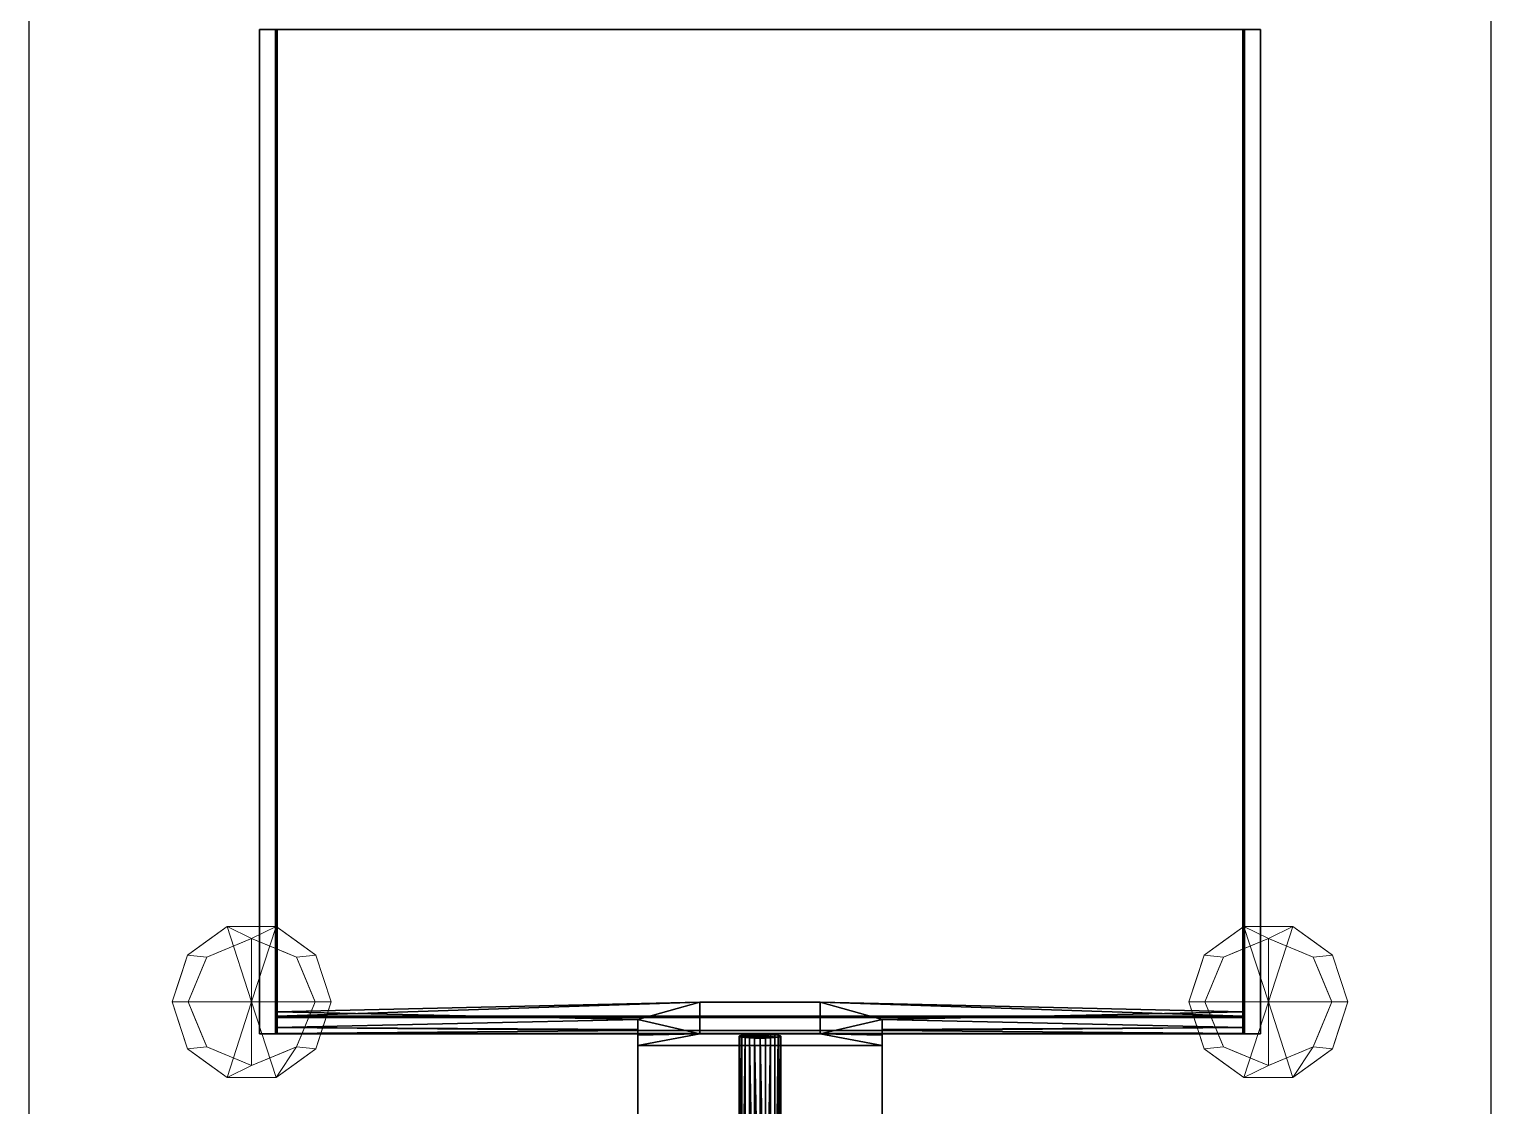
# Model space of a CAD drawing. Extents: x -1 to 461, y -825 to 63.
# Drawn here: x 0 to 460, y -482.7 to -143.9 of the extents above; entities that cross this region are included whole.
import ezdxf

# ---------------------------------------------------------------- set-up
doc = ezdxf.new("R2010")
doc.units = 0
for name, color, linetype in [('IQ_200_2D', 1, 'Continuous'), ('IQ_200_3D', 1, 'Continuous'), ('IQ_204_2D', 7, 'Continuous'), ('IQ_BLACK_3D', 250, 'Continuous')]:
    doc.layers.add(name, color=color, linetype=linetype)

msp = doc.modelspace()

# ---------------------------------------------------------------- linework, layer by layer
at = {"layer": 'IQ_200_2D'}
for p, q in [((0, -570), (0, 0)), ((460, 0), (460, -570))]:
    msp.add_line(p, q, dxfattribs=at)
at = {"layer": 'IQ_204_2D'}
for p, q in [((72.5, -144), (387.5, -144)), ((72.5, -460), (72.5, -144)), ((77.5, -460), (77.5, -144)), ((78, -144), (78, -460)), ((382, -460), (382, -144)), ((382.5, -144), (382.5, -460)), ((387.5, -144), (387.5, -460)), ((78, -453.1), (211.04, -450.03)), ((211.04, -450.03), (211.04, -459.99)), ((211.04, -450.03), (248.96, -450.03)), ((248.96, -459.99), (248.96, -450.03)), ((248.96, -450.03), (382, -453.1)), ((191.59, -460), (72.5, -460)), ((78, -458.08), (191.59, -455.46)), ((191.59, -455.46), (191.59, -518.94)), ((211.04, -459.99), (191.59, -460.44)), ((248.96, -459.99), (211.04, -459.99)), ((268.41, -460.44), (248.96, -459.99)), ((268.41, -518.94), (268.41, -455.46)), ((268.41, -455.46), (382, -458.08)), ((387.5, -460), (268.41, -460)), ((223.4, -463.65), (191.59, -463.65)), ((223.4, -547.04), (223.4, -460.77)), ((236.6, -547.04), (236.6, -460.77)), ((268.41, -463.65), (236.6, -463.65))]:
    msp.add_line(p, q, dxfattribs=at)
msp.add_ellipse((230, -460.77), major_axis=(-6.6, 0), ratio=0.095638, start_param=3.141593, end_param=6.283185, dxfattribs=at)
msp.add_ellipse((230, -460.77), major_axis=(-6.6, 0), ratio=0.095638, start_param=3.141593, end_param=6.283185, dxfattribs=at)

# ---------------------------------------------------------------- meshes
at = {"layer": 'IQ_200_3D', "lineweight": 9}
mesh = msp.add_polyface(dxfattribs=at)
corners = [(0, 0, 1239), (0, -548, 1239), (460, -548, 1239), (460, 0, 1239)]
mesh.append_faces([[corners[k] for k in face] for face in [(0, 1, 2, 3)]])
mesh = msp.add_polyface(dxfattribs=at)
corners = [(460, -548, 629), (0, -548, 629), (0, 0, 629), (460, 0, 629)]
mesh.append_faces([[corners[k] for k in face] for face in [(0, 1, 2, 3)]])
mesh = msp.add_polyface(dxfattribs=at)
corners = [(0, 0, 1239), (0, 0, 629), (0, -548, 629), (0, -548, 1239)]
mesh.append_faces([[corners[k] for k in face] for face in [(0, 1, 2, 3)]])
mesh = msp.add_polyface(dxfattribs=at)
corners = [(460, -548, 1239), (460, -548, 629), (460, 0, 629), (460, 0, 1239)]
mesh.append_faces([[corners[k] for k in face] for face in [(0, 1, 2, 3)]])
at = {"layer": 'IQ_200_3D'}
mesh = msp.add_polyface(dxfattribs=at)
corners = [(387.5, -144, 1239), (72.5, -144, 1239), (72.5, -144, 1256), (77.5, -144, 1256), (77.5, -144, 1246), (382.5, -144, 1246), (382.5, -144, 1256), (387.5, -144, 1256)]
mesh.append_faces([[corners[k] for k in face] for face in [(5, 0, 1, 4)]], dxfattribs={"vtx0": -1, "vtx2": -1})
mesh.append_faces([[corners[k] for k in face] for face in [(2, 3, 4, 1)]], dxfattribs={"vtx2": -1})
mesh.append_faces([[corners[k] for k in face] for face in [(5, 6, 7, 0)]], dxfattribs={"vtx3": -1})
mesh = msp.add_polyface(dxfattribs=at)
corners = [(77.5, -460, 1256), (77.5, -144, 1256), (72.5, -144, 1256), (72.5, -460, 1256)]
mesh.append_faces([[corners[k] for k in face] for face in [(0, 1, 2, 3)]])
mesh = msp.add_polyface(dxfattribs=at)
corners = [(72.5, -460, 1256), (72.5, -144, 1256), (72.5, -144, 1239), (72.5, -460, 1239)]
mesh.append_faces([[corners[k] for k in face] for face in [(0, 1, 2, 3)]])
mesh = msp.add_polyface(dxfattribs=at)
corners = [(72.5, -460, 1239), (72.5, -144, 1239), (387.5, -144, 1239), (387.5, -460, 1239)]
mesh.append_faces([[corners[k] for k in face] for face in [(0, 1, 2, 3)]])
mesh = msp.add_polyface(dxfattribs=at)
corners = [(382.5, -460, 1246), (382.5, -144, 1246), (77.5, -144, 1246), (77.5, -460, 1246)]
mesh.append_faces([[corners[k] for k in face] for face in [(0, 1, 2, 3)]])
mesh = msp.add_polyface(dxfattribs=at)
corners = [(77.5, -460, 1246), (77.5, -144, 1246), (77.5, -144, 1256), (77.5, -460, 1256)]
mesh.append_faces([[corners[k] for k in face] for face in [(0, 1, 2, 3)]])
mesh = msp.add_polyface(dxfattribs=at)
corners = [(78, -459.91, 1246.98), (78, -458.08, 1266.03), (78, -453.1, 1265.55), (78, -454.45, 1251.5), (78, -144, 1251.5), (78, -144, 1246.5), (78, -454.93, 1246.5)]
mesh.append_faces([[corners[k] for k in face] for face in [(3, 6, 0, 1)]], dxfattribs={"vtx0": -1, "vtx3": -1})
mesh.append_faces([[corners[k] for k in face] for face in [(2, 3, 1)]], dxfattribs={"vtx1": -1})
mesh.append_faces([[corners[k] for k in face] for face in [(3, 4, 5, 6)]], dxfattribs={"vtx3": -1})
mesh = msp.add_polyface(dxfattribs=at)
corners = [(382, -144, 1246.5), (78, -144, 1246.5), (78, -144, 1251.5), (382, -144, 1251.5)]
mesh.append_faces([[corners[k] for k in face] for face in [(0, 1, 2, 3)]])
mesh = msp.add_polyface(dxfattribs=at)
corners = [(382, -144, 1246.5), (382, -454.93, 1246.5), (78, -454.93, 1246.5), (78, -144, 1246.5)]
mesh.append_faces([[corners[k] for k in face] for face in [(0, 1, 2, 3)]])
mesh = msp.add_polyface(dxfattribs=at)
corners = [(78, -144, 1251.5), (78, -454.45, 1251.5), (382, -454.45, 1251.5), (382, -144, 1251.5)]
mesh.append_faces([[corners[k] for k in face] for face in [(0, 1, 2, 3)]])
mesh = msp.add_polyface(dxfattribs=at)
corners = [(382, -458.08, 1266.03), (382, -459.91, 1246.98), (382, -454.93, 1246.5), (382, -144, 1246.5), (382, -144, 1251.5), (382, -454.45, 1251.5), (382, -453.1, 1265.55)]
mesh.append_faces([[corners[k] for k in face] for face in [(5, 0, 1, 2)]], dxfattribs={"vtx0": -1, "vtx3": -1})
mesh.append_faces([[corners[k] for k in face] for face in [(5, 6, 0), (3, 4, 5, 2)]], dxfattribs={"vtx2": -1})
mesh = msp.add_polyface(dxfattribs=at)
corners = [(387.5, -460, 1256), (387.5, -144, 1256), (382.5, -144, 1256), (382.5, -460, 1256)]
mesh.append_faces([[corners[k] for k in face] for face in [(0, 1, 2, 3)]])
mesh = msp.add_polyface(dxfattribs=at)
corners = [(382.5, -460, 1256), (382.5, -144, 1256), (382.5, -144, 1246), (382.5, -460, 1246)]
mesh.append_faces([[corners[k] for k in face] for face in [(0, 1, 2, 3)]])
mesh = msp.add_polyface(dxfattribs=at)
corners = [(387.5, -460, 1239), (387.5, -144, 1239), (387.5, -144, 1256), (387.5, -460, 1256)]
mesh.append_faces([[corners[k] for k in face] for face in [(0, 1, 2, 3)]])
at = {"layer": 'IQ_200_3D', "lineweight": 9}
mesh = msp.add_polyface(dxfattribs=at)
corners = [(70, -450, 629), (95, -450, 629), (90.23, -435.31, 629), (77.73, -426.22, 629), (62.27, -426.22, 629), (49.77, -435.31, 629), (45, -450, 629)]
mesh.append_faces([[corners[k] for k in face] for face in [(0, 4, 5, 6)]], dxfattribs={"vtx0": -1})
mesh.append_faces([[corners[k] for k in face] for face in [(0, 3, 4)]], dxfattribs={"vtx0": -1, "vtx2": -1})
mesh.append_faces([[corners[k] for k in face] for face in [(0, 1, 2, 3)]], dxfattribs={"vtx3": -1})
mesh = msp.add_polyface(dxfattribs=at)
corners = [(45, -450, 629), (49.77, -435.31, 629), (62.27, -426.22, 629), (77.73, -426.22, 629), (90.23, -435.31, 629), (95, -450, 629), (95, -450, 589), (90.23, -435.31, 589), (77.73, -426.22, 589), (62.27, -426.22, 589), (49.77, -435.31, 589), (45, -450, 589), (83.98, -430.76, 589), (83.98, -430.76, 629), (92.61, -442.65, 629), (92.61, -442.65, 589), (70, -426.22, 629), (70, -426.22, 589), (56.02, -430.76, 589), (56.02, -430.76, 629), (47.89, -441.09, 589), (47.39, -442.65, 629), (46.45, -445.55, 589)]
mesh.append_faces([[corners[k] for k in face] for face in [(20, 1, 10), (1, 20, 21), (21, 22, 0)]], dxfattribs={"vtx0": -1, "vtx1": -1})
mesh.append_faces([[corners[k] for k in face] for face in [(4, 7, 12, 13), (13, 12, 8, 3), (14, 15, 7, 4), (21, 20, 22)]], dxfattribs={"vtx0": -1, "vtx2": -1})
mesh.append_faces([[corners[k] for k in face] for face in [(2, 16, 17, 9), (18, 10, 1, 19), (19, 2, 9, 18), (16, 3, 8, 17)]], dxfattribs={"vtx1": -1, "vtx3": -1})
mesh.append_faces([[corners[k] for k in face] for face in [(5, 6, 15, 14), (22, 11, 0)]], dxfattribs={"vtx2": -1})
mesh = msp.add_polyface(dxfattribs=at)
corners = [(45, -450, 589), (49.77, -435.31, 589), (62.27, -426.22, 589), (77.73, -426.22, 589), (90.23, -435.31, 589), (95, -450, 589), (90, -450, 589), (84.14, -435.86, 589), (70, -430, 589), (55.86, -435.86, 589), (50, -450, 589)]
mesh.append_faces([[corners[k] for k in face] for face in [(9, 1, 2, 8)]], dxfattribs={"vtx0": -1, "vtx2": -1})
mesh.append_faces([[corners[k] for k in face] for face in [(6, 7, 4, 5)]], dxfattribs={"vtx1": -1})
mesh.append_faces([[corners[k] for k in face] for face in [(2, 3, 8)]], dxfattribs={"vtx1": -1, "vtx2": -1})
mesh.append_faces([[corners[k] for k in face] for face in [(7, 8, 3, 4)]], dxfattribs={"vtx1": -1, "vtx3": -1})
mesh.append_faces([[corners[k] for k in face] for face in [(10, 0, 1, 9)]], dxfattribs={"vtx2": -1})
mesh = msp.add_polyface(dxfattribs=at)
corners = [(390, -450, 629), (415, -450, 629), (410.23, -435.31, 629), (397.73, -426.22, 629), (382.27, -426.22, 629), (369.77, -435.31, 629), (365, -450, 629)]
mesh.append_faces([[corners[k] for k in face] for face in [(0, 4, 5, 6)]], dxfattribs={"vtx0": -1})
mesh.append_faces([[corners[k] for k in face] for face in [(0, 3, 4)]], dxfattribs={"vtx0": -1, "vtx2": -1})
mesh.append_faces([[corners[k] for k in face] for face in [(0, 1, 2, 3)]], dxfattribs={"vtx3": -1})
mesh = msp.add_polyface(dxfattribs=at)
corners = [(365, -450, 629), (369.77, -435.31, 629), (382.27, -426.22, 629), (397.73, -426.22, 629), (410.23, -435.31, 629), (415, -450, 629), (415, -450, 589), (410.23, -435.31, 589), (397.73, -426.22, 589), (382.27, -426.22, 589), (369.77, -435.31, 589), (365, -450, 589), (403.98, -430.76, 589), (403.98, -430.76, 629), (412.61, -442.65, 629), (412.61, -442.65, 589), (390, -426.22, 629), (390, -426.22, 589), (376.02, -430.76, 589), (376.02, -430.76, 629), (367.89, -441.09, 589), (367.39, -442.65, 629), (366.45, -445.55, 589)]
mesh.append_faces([[corners[k] for k in face] for face in [(20, 1, 10), (1, 20, 21), (21, 22, 0)]], dxfattribs={"vtx0": -1, "vtx1": -1})
mesh.append_faces([[corners[k] for k in face] for face in [(4, 7, 12, 13), (13, 12, 8, 3), (14, 15, 7, 4), (21, 20, 22)]], dxfattribs={"vtx0": -1, "vtx2": -1})
mesh.append_faces([[corners[k] for k in face] for face in [(2, 16, 17, 9), (18, 10, 1, 19), (19, 2, 9, 18), (16, 3, 8, 17)]], dxfattribs={"vtx1": -1, "vtx3": -1})
mesh.append_faces([[corners[k] for k in face] for face in [(5, 6, 15, 14), (22, 11, 0)]], dxfattribs={"vtx2": -1})
mesh = msp.add_polyface(dxfattribs=at)
corners = [(365, -450, 589), (369.77, -435.31, 589), (382.27, -426.22, 589), (397.73, -426.22, 589), (410.23, -435.31, 589), (415, -450, 589), (410, -450, 589), (404.14, -435.86, 589), (390, -430, 589), (375.86, -435.86, 589), (370, -450, 589)]
mesh.append_faces([[corners[k] for k in face] for face in [(9, 1, 2, 8)]], dxfattribs={"vtx0": -1, "vtx2": -1})
mesh.append_faces([[corners[k] for k in face] for face in [(6, 7, 4, 5)]], dxfattribs={"vtx1": -1})
mesh.append_faces([[corners[k] for k in face] for face in [(2, 3, 8)]], dxfattribs={"vtx1": -1, "vtx2": -1})
mesh.append_faces([[corners[k] for k in face] for face in [(7, 8, 3, 4)]], dxfattribs={"vtx1": -1, "vtx3": -1})
mesh.append_faces([[corners[k] for k in face] for face in [(10, 0, 1, 9)]], dxfattribs={"vtx2": -1})
mesh = msp.add_polyface(dxfattribs=at)
corners = [(50, -450, 589), (55.86, -435.86, 589), (70, -430, 589), (84.14, -435.86, 589), (90, -450, 589), (90, -450, 578), (84.14, -435.86, 578), (70, -430, 578), (55.86, -435.86, 578), (50, -450, 578), (87.69, -444.42, 578), (87.07, -442.93, 589), (88.54, -446.46, 589), (77.07, -432.93, 589), (77.07, -432.93, 578), (73.54, -431.46, 578), (52.93, -442.93, 578), (52.93, -442.93, 589), (54.39, -439.39, 589), (62.93, -432.93, 578), (62.93, -432.93, 589), (66.46, -431.46, 589), (85.92, -440.14, 578), (80.61, -434.39, 589), (80.61, -434.39, 578), (73.54, -431.46, 589), (51.15, -447.21, 589), (51.46, -446.46, 578), (54.39, -439.39, 578), (59.39, -434.39, 589), (59.39, -434.39, 578), (66.46, -431.46, 578), (85.61, -439.39, 589)]
mesh.append_faces([[corners[k] for k in face] for face in [(5, 12, 4)]], dxfattribs={"vtx0": -1})
mesh.append_faces([[corners[k] for k in face] for face in [(6, 32, 22), (17, 27, 26), (32, 6, 3)]], dxfattribs={"vtx0": -1, "vtx1": -1})
mesh.append_faces([[corners[k] for k in face] for face in [(21, 31, 19, 20), (7, 2, 25, 15), (23, 24, 14, 13), (28, 18, 1, 8), (3, 6, 24, 23), (17, 16, 27), (15, 25, 13, 14), (2, 7, 31, 21), (10, 11, 12), (18, 28, 16, 17), (20, 19, 30, 29), (29, 30, 8, 1)]], dxfattribs={"vtx0": -1, "vtx2": -1})
mesh.append_faces([[corners[k] for k in face] for face in [(10, 22, 11), (5, 10, 12), (27, 9, 26), (32, 11, 22)]], dxfattribs={"vtx1": -1, "vtx2": -1})
mesh.append_faces([[corners[k] for k in face] for face in [(9, 0, 26)]], dxfattribs={"vtx2": -1})
mesh = msp.add_polyface(dxfattribs=at)
corners = [(50, -450, 578), (55.86, -435.86, 578), (70, -430, 578), (84.14, -435.86, 578), (90, -450, 578), (70, -450, 578)]
mesh.append_faces([[corners[k] for k in face] for face in [(5, 2, 3, 4)]], dxfattribs={"vtx0": -1})
mesh.append_faces([[corners[k] for k in face] for face in [(5, 0, 1, 2)]], dxfattribs={"vtx3": -1})
mesh = msp.add_polyface(dxfattribs=at)
corners = [(370, -450, 589), (375.86, -435.86, 589), (390, -430, 589), (404.14, -435.86, 589), (410, -450, 589), (410, -450, 578), (404.14, -435.86, 578), (390, -430, 578), (375.86, -435.86, 578), (370, -450, 578), (407.69, -444.42, 578), (407.07, -442.93, 589), (408.54, -446.46, 589), (397.07, -432.93, 589), (397.07, -432.93, 578), (393.54, -431.46, 578), (372.93, -442.93, 578), (372.93, -442.93, 589), (374.39, -439.39, 589), (382.93, -432.93, 578), (382.93, -432.93, 589), (386.46, -431.46, 589), (405.92, -440.14, 578), (400.61, -434.39, 589), (400.61, -434.39, 578), (393.54, -431.46, 589), (371.15, -447.21, 589), (371.46, -446.46, 578), (374.39, -439.39, 578), (379.39, -434.39, 589), (379.39, -434.39, 578), (386.46, -431.46, 578), (405.61, -439.39, 589)]
mesh.append_faces([[corners[k] for k in face] for face in [(5, 12, 4)]], dxfattribs={"vtx0": -1})
mesh.append_faces([[corners[k] for k in face] for face in [(6, 32, 22), (17, 27, 26), (32, 6, 3)]], dxfattribs={"vtx0": -1, "vtx1": -1})
mesh.append_faces([[corners[k] for k in face] for face in [(21, 31, 19, 20), (7, 2, 25, 15), (23, 24, 14, 13), (28, 18, 1, 8), (3, 6, 24, 23), (17, 16, 27), (15, 25, 13, 14), (2, 7, 31, 21), (10, 11, 12), (18, 28, 16, 17), (20, 19, 30, 29), (29, 30, 8, 1)]], dxfattribs={"vtx0": -1, "vtx2": -1})
mesh.append_faces([[corners[k] for k in face] for face in [(10, 22, 11), (5, 10, 12), (27, 9, 26), (32, 11, 22)]], dxfattribs={"vtx1": -1, "vtx2": -1})
mesh.append_faces([[corners[k] for k in face] for face in [(9, 0, 26)]], dxfattribs={"vtx2": -1})
mesh = msp.add_polyface(dxfattribs=at)
corners = [(370, -450, 578), (375.86, -435.86, 578), (390, -430, 578), (404.14, -435.86, 578), (410, -450, 578), (390, -450, 578)]
mesh.append_faces([[corners[k] for k in face] for face in [(5, 2, 3, 4)]], dxfattribs={"vtx0": -1})
mesh.append_faces([[corners[k] for k in face] for face in [(5, 0, 1, 2)]], dxfattribs={"vtx3": -1})
mesh = msp.add_polyface(dxfattribs=at)
corners = [(70, -450, 629), (45, -450, 629), (49.77, -464.69, 629), (62.27, -473.78, 629), (77.73, -473.78, 629), (90.23, -464.69, 629), (95, -450, 629)]
mesh.append_faces([[corners[k] for k in face] for face in [(0, 4, 5, 6)]], dxfattribs={"vtx0": -1})
mesh.append_faces([[corners[k] for k in face] for face in [(4, 0, 3)]], dxfattribs={"vtx0": -1, "vtx1": -1})
mesh.append_faces([[corners[k] for k in face] for face in [(0, 1, 2, 3)]], dxfattribs={"vtx3": -1})
mesh = msp.add_polyface(dxfattribs=at)
corners = [(95, -450, 629), (90.23, -464.69, 629), (77.73, -473.78, 629), (62.27, -473.78, 629), (49.77, -464.69, 629), (45, -450, 629), (45, -450, 589), (49.77, -464.69, 589), (62.27, -473.78, 589), (77.73, -473.78, 589), (90.23, -464.69, 589), (95, -450, 589), (56.02, -469.24, 629), (56.02, -469.24, 589), (47.39, -457.35, 629), (47.39, -457.35, 589), (70, -473.78, 629), (70, -473.78, 589), (83.98, -469.24, 589), (83.98, -469.24, 629), (92.11, -458.91, 589), (92.61, -457.35, 629), (93.55, -454.45, 589)]
mesh.append_faces([[corners[k] for k in face] for face in [(21, 22, 0), (1, 20, 21), (20, 1, 10)]], dxfattribs={"vtx0": -1, "vtx1": -1})
mesh.append_faces([[corners[k] for k in face] for face in [(21, 20, 22)]], dxfattribs={"vtx0": -1, "vtx2": -1})
mesh.append_faces([[corners[k] for k in face] for face in [(4, 14, 15, 7), (2, 16, 17, 9), (13, 8, 3, 12), (7, 13, 12, 4), (9, 18, 19, 2), (16, 3, 8, 17), (1, 19, 18, 10)]], dxfattribs={"vtx1": -1, "vtx3": -1})
mesh.append_faces([[corners[k] for k in face] for face in [(5, 6, 15, 14), (22, 11, 0)]], dxfattribs={"vtx2": -1})
mesh = msp.add_polyface(dxfattribs=at)
corners = [(95, -450, 589), (90.23, -464.69, 589), (77.73, -473.78, 589), (62.27, -473.78, 589), (49.77, -464.69, 589), (45, -450, 589), (50, -450, 589), (55.86, -464.14, 589), (70, -470, 589), (84.14, -464.14, 589), (90, -450, 589)]
mesh.append_faces([[corners[k] for k in face] for face in [(1, 9, 10, 0)]], dxfattribs={"vtx0": -1})
mesh.append_faces([[corners[k] for k in face] for face in [(1, 2, 9)]], dxfattribs={"vtx1": -1, "vtx2": -1})
mesh.append_faces([[corners[k] for k in face] for face in [(3, 4, 7, 8), (8, 9, 2, 3)]], dxfattribs={"vtx1": -1, "vtx3": -1})
mesh.append_faces([[corners[k] for k in face] for face in [(4, 5, 6, 7)]], dxfattribs={"vtx3": -1})
mesh = msp.add_polyface(dxfattribs=at)
corners = [(90, -450, 589), (84.14, -464.14, 589), (70, -470, 589), (55.86, -464.14, 589), (50, -450, 589), (50, -450, 578), (55.86, -464.14, 578), (70, -470, 578), (84.14, -464.14, 578), (90, -450, 578), (52.31, -455.58, 578), (52.93, -457.07, 589), (51.46, -453.54, 589), (62.93, -467.07, 589), (62.93, -467.07, 578), (66.46, -468.54, 578), (87.07, -457.07, 578), (87.07, -457.07, 589), (85.61, -460.61, 589), (77.07, -467.07, 578), (77.07, -467.07, 589), (73.54, -468.54, 589), (54.08, -459.86, 578), (59.39, -465.61, 589), (59.39, -465.61, 578), (66.46, -468.54, 589), (88.85, -452.79, 589), (88.54, -453.54, 578), (85.61, -460.61, 578), (80.61, -465.61, 589), (80.61, -465.61, 578), (73.54, -468.54, 578), (54.39, -460.61, 589)]
mesh.append_faces([[corners[k] for k in face] for face in [(5, 12, 4)]], dxfattribs={"vtx0": -1})
mesh.append_faces([[corners[k] for k in face] for face in [(6, 32, 22), (17, 27, 26), (32, 6, 3)]], dxfattribs={"vtx0": -1, "vtx1": -1})
mesh.append_faces([[corners[k] for k in face] for face in [(21, 31, 19, 20), (7, 2, 25, 15), (23, 24, 14, 13), (10, 11, 12), (28, 18, 1, 8), (15, 25, 13, 14), (17, 16, 27), (18, 28, 16, 17), (2, 7, 31, 21), (20, 19, 30, 29), (3, 6, 24, 23), (29, 30, 8, 1)]], dxfattribs={"vtx0": -1, "vtx2": -1})
mesh.append_faces([[corners[k] for k in face] for face in [(10, 22, 11), (5, 10, 12), (27, 9, 26), (32, 11, 22)]], dxfattribs={"vtx1": -1, "vtx2": -1})
mesh.append_faces([[corners[k] for k in face] for face in [(9, 0, 26)]], dxfattribs={"vtx2": -1})
mesh = msp.add_polyface(dxfattribs=at)
corners = [(90, -450, 578), (84.14, -464.14, 578), (70, -470, 578), (55.86, -464.14, 578), (50, -450, 578), (70, -450, 578)]
mesh.append_faces([[corners[k] for k in face] for face in [(3, 4, 5, 2)]], dxfattribs={"vtx2": -1})
mesh.append_faces([[corners[k] for k in face] for face in [(5, 0, 1, 2)]], dxfattribs={"vtx3": -1})
at = {"layer": 'IQ_200_3D'}
mesh = msp.add_polyface(dxfattribs=at)
corners = [(191.59, -460.44, 1293.74), (211.04, -459.99, 1298.4), (211.04, -450.03, 1297.45), (78, -453.1, 1265.55), (78, -458.08, 1266.03), (191.59, -455.46, 1293.26)]
mesh.append_faces([[corners[k] for k in face] for face in [(5, 3, 4)]], dxfattribs={"vtx0": -1})
mesh.append_faces([[corners[k] for k in face] for face in [(2, 5, 1)]], dxfattribs={"vtx0": -1, "vtx1": -1})
mesh.append_faces([[corners[k] for k in face] for face in [(5, 2, 3)]], dxfattribs={"vtx0": -1, "vtx2": -1})
mesh.append_faces([[corners[k] for k in face] for face in [(5, 0, 1)]], dxfattribs={"vtx2": -1})
mesh = msp.add_polyface(dxfattribs=at)
corners = [(78, -453.1, 1265.55), (211.04, -450.03, 1297.45), (248.96, -450.03, 1297.45), (382, -453.1, 1265.55), (382, -454.45, 1251.5), (78, -454.45, 1251.5)]
mesh.append_faces([[corners[k] for k in face] for face in [(1, 5, 0), (4, 2, 3)]], dxfattribs={"vtx0": -1})
mesh.append_faces([[corners[k] for k in face] for face in [(2, 4, 5, 1)]], dxfattribs={"vtx0": -1, "vtx2": -1})
mesh = msp.add_polyface(dxfattribs=at)
corners = [(248.96, -459.99, 1298.4), (248.96, -450.03, 1297.45), (211.04, -450.03, 1297.45), (211.04, -459.99, 1298.4)]
mesh.append_faces([[corners[k] for k in face] for face in [(0, 1, 2, 3)]])
mesh = msp.add_polyface(dxfattribs=at)
corners = [(248.96, -459.99, 1298.4), (268.41, -460.44, 1293.74), (268.41, -455.46, 1293.26), (382, -458.08, 1266.03), (382, -453.1, 1265.55), (248.96, -450.03, 1297.45)]
mesh.append_faces([[corners[k] for k in face] for face in [(2, 0, 1), (4, 2, 3)]], dxfattribs={"vtx0": -1})
mesh.append_faces([[corners[k] for k in face] for face in [(2, 4, 5), (2, 5, 0)]], dxfattribs={"vtx0": -1, "vtx2": -1})
at = {"layer": 'IQ_200_3D', "lineweight": 9}
mesh = msp.add_polyface(dxfattribs=at)
corners = [(390, -450, 629), (365, -450, 629), (369.77, -464.69, 629), (382.27, -473.78, 629), (397.73, -473.78, 629), (410.23, -464.69, 629), (415, -450, 629)]
mesh.append_faces([[corners[k] for k in face] for face in [(0, 4, 5, 6)]], dxfattribs={"vtx0": -1})
mesh.append_faces([[corners[k] for k in face] for face in [(4, 0, 3)]], dxfattribs={"vtx0": -1, "vtx1": -1})
mesh.append_faces([[corners[k] for k in face] for face in [(0, 1, 2, 3)]], dxfattribs={"vtx3": -1})
mesh = msp.add_polyface(dxfattribs=at)
corners = [(415, -450, 629), (410.23, -464.69, 629), (397.73, -473.78, 629), (382.27, -473.78, 629), (369.77, -464.69, 629), (365, -450, 629), (365, -450, 589), (369.77, -464.69, 589), (382.27, -473.78, 589), (397.73, -473.78, 589), (410.23, -464.69, 589), (415, -450, 589), (376.02, -469.24, 629), (376.02, -469.24, 589), (367.39, -457.35, 629), (367.39, -457.35, 589), (390, -473.78, 629), (390, -473.78, 589), (403.98, -469.24, 589), (403.98, -469.24, 629), (412.11, -458.91, 589), (412.61, -457.35, 629), (413.55, -454.45, 589)]
mesh.append_faces([[corners[k] for k in face] for face in [(21, 22, 0), (1, 20, 21), (20, 1, 10)]], dxfattribs={"vtx0": -1, "vtx1": -1})
mesh.append_faces([[corners[k] for k in face] for face in [(21, 20, 22)]], dxfattribs={"vtx0": -1, "vtx2": -1})
mesh.append_faces([[corners[k] for k in face] for face in [(4, 14, 15, 7), (2, 16, 17, 9), (13, 8, 3, 12), (7, 13, 12, 4), (9, 18, 19, 2), (16, 3, 8, 17), (1, 19, 18, 10)]], dxfattribs={"vtx1": -1, "vtx3": -1})
mesh.append_faces([[corners[k] for k in face] for face in [(5, 6, 15, 14), (22, 11, 0)]], dxfattribs={"vtx2": -1})
mesh = msp.add_polyface(dxfattribs=at)
corners = [(415, -450, 589), (410.23, -464.69, 589), (397.73, -473.78, 589), (382.27, -473.78, 589), (369.77, -464.69, 589), (365, -450, 589), (370, -450, 589), (375.86, -464.14, 589), (390, -470, 589), (404.14, -464.14, 589), (410, -450, 589)]
mesh.append_faces([[corners[k] for k in face] for face in [(1, 9, 10, 0)]], dxfattribs={"vtx0": -1})
mesh.append_faces([[corners[k] for k in face] for face in [(1, 2, 9)]], dxfattribs={"vtx1": -1, "vtx2": -1})
mesh.append_faces([[corners[k] for k in face] for face in [(3, 4, 7, 8), (8, 9, 2, 3)]], dxfattribs={"vtx1": -1, "vtx3": -1})
mesh.append_faces([[corners[k] for k in face] for face in [(4, 5, 6, 7)]], dxfattribs={"vtx3": -1})
mesh = msp.add_polyface(dxfattribs=at)
corners = [(410, -450, 589), (404.14, -464.14, 589), (390, -470, 589), (375.86, -464.14, 589), (370, -450, 589), (370, -450, 578), (375.86, -464.14, 578), (390, -470, 578), (404.14, -464.14, 578), (410, -450, 578), (372.31, -455.58, 578), (372.93, -457.07, 589), (371.46, -453.54, 589), (382.93, -467.07, 589), (382.93, -467.07, 578), (386.46, -468.54, 578), (407.07, -457.07, 578), (407.07, -457.07, 589), (405.61, -460.61, 589), (397.07, -467.07, 578), (397.07, -467.07, 589), (393.54, -468.54, 589), (374.08, -459.86, 578), (379.39, -465.61, 589), (379.39, -465.61, 578), (386.46, -468.54, 589), (408.85, -452.79, 589), (408.54, -453.54, 578), (405.61, -460.61, 578), (400.61, -465.61, 589), (400.61, -465.61, 578), (393.54, -468.54, 578), (374.39, -460.61, 589)]
mesh.append_faces([[corners[k] for k in face] for face in [(5, 12, 4)]], dxfattribs={"vtx0": -1})
mesh.append_faces([[corners[k] for k in face] for face in [(6, 32, 22), (17, 27, 26), (32, 6, 3)]], dxfattribs={"vtx0": -1, "vtx1": -1})
mesh.append_faces([[corners[k] for k in face] for face in [(21, 31, 19, 20), (7, 2, 25, 15), (23, 24, 14, 13), (10, 11, 12), (28, 18, 1, 8), (15, 25, 13, 14), (17, 16, 27), (18, 28, 16, 17), (2, 7, 31, 21), (20, 19, 30, 29), (3, 6, 24, 23), (29, 30, 8, 1)]], dxfattribs={"vtx0": -1, "vtx2": -1})
mesh.append_faces([[corners[k] for k in face] for face in [(10, 22, 11), (5, 10, 12), (27, 9, 26), (32, 11, 22)]], dxfattribs={"vtx1": -1, "vtx2": -1})
mesh.append_faces([[corners[k] for k in face] for face in [(9, 0, 26)]], dxfattribs={"vtx2": -1})
mesh = msp.add_polyface(dxfattribs=at)
corners = [(410, -450, 578), (404.14, -464.14, 578), (390, -470, 578), (375.86, -464.14, 578), (370, -450, 578), (390, -450, 578)]
mesh.append_faces([[corners[k] for k in face] for face in [(3, 4, 5, 2)]], dxfattribs={"vtx2": -1})
mesh.append_faces([[corners[k] for k in face] for face in [(5, 0, 1, 2)]], dxfattribs={"vtx3": -1})
at = {"layer": 'IQ_200_3D'}
mesh = msp.add_polyface(dxfattribs=at)
corners = [(78, -459.91, 1246.98), (78, -454.93, 1246.5), (382, -454.93, 1246.5), (382, -459.91, 1246.98)]
mesh.append_faces([[corners[k] for k in face] for face in [(0, 1, 2, 3)]])
mesh = msp.add_polyface(dxfattribs=at)
corners = [(78, -458.08, 1266.03), (78, -459.91, 1246.98), (382, -459.91, 1246.98), (382, -458.08, 1266.03), (268.41, -455.46, 1293.26), (268.41, -458.63, 1260.26), (268.41, -458.92, 1257.26), (191.59, -458.92, 1257.26), (191.59, -458.63, 1260.26), (191.59, -455.46, 1293.26)]
mesh.append_faces([[corners[k] for k in face] for face in [(1, 7, 0), (6, 3, 5)]], dxfattribs={"vtx0": -1, "vtx1": -1})
mesh.append_faces([[corners[k] for k in face] for face in [(0, 7, 8), (6, 2, 3)]], dxfattribs={"vtx0": -1, "vtx2": -1})
mesh.append_faces([[corners[k] for k in face] for face in [(9, 0, 8)]], dxfattribs={"vtx1": -1})
mesh.append_faces([[corners[k] for k in face] for face in [(6, 7, 1, 2)]], dxfattribs={"vtx1": -1, "vtx3": -1})
mesh.append_faces([[corners[k] for k in face] for face in [(3, 4, 5)]], dxfattribs={"vtx2": -1})
mesh = msp.add_polyface(dxfattribs=at)
corners = [(191.59, -518.94, 1257.26), (191.59, -518.94, 1260.26), (191.59, -463.65, 1260.26), (191.59, -460.44, 1293.74), (191.59, -455.46, 1293.26), (191.59, -458.63, 1260.26), (191.59, -458.92, 1257.26)]
mesh.append_faces([[corners[k] for k in face] for face in [(6, 0, 2, 5)]], dxfattribs={"vtx1": -1, "vtx2": -1})
mesh.append_faces([[corners[k] for k in face] for face in [(3, 4, 5, 2), (0, 1, 2)]], dxfattribs={"vtx2": -1})
mesh = msp.add_polyface(dxfattribs=at)
corners = [(268.41, -518.94, 1257.26), (264.99, -558, 1257.26), (195.01, -558, 1257.26), (191.59, -518.94, 1257.26), (191.59, -458.92, 1257.26), (268.41, -458.92, 1257.26)]
mesh.append_faces([[corners[k] for k in face] for face in [(4, 5, 0, 3)]], dxfattribs={"vtx2": -1})
mesh.append_faces([[corners[k] for k in face] for face in [(0, 1, 2, 3)]], dxfattribs={"vtx3": -1})
mesh = msp.add_polyface(dxfattribs=at)
corners = [(248.96, -459.99, 1298.4), (211.04, -459.99, 1298.4), (191.59, -460.44, 1293.74), (191.59, -463.65, 1260.26), (268.41, -463.65, 1260.26), (268.41, -460.44, 1293.74)]
mesh.append_faces([[corners[k] for k in face] for face in [(4, 0, 1, 3)]], dxfattribs={"vtx0": -1, "vtx2": -1})
mesh.append_faces([[corners[k] for k in face] for face in [(4, 5, 0), (1, 2, 3)]], dxfattribs={"vtx2": -1})
mesh = msp.add_polyface(dxfattribs=at)
corners = [(268.41, -518.94, 1260.26), (268.41, -518.94, 1257.26), (268.41, -458.92, 1257.26), (268.41, -458.63, 1260.26), (268.41, -455.46, 1293.26), (268.41, -460.44, 1293.74), (268.41, -463.65, 1260.26)]
mesh.append_faces([[corners[k] for k in face] for face in [(0, 1, 6)]], dxfattribs={"vtx1": -1})
mesh.append_faces([[corners[k] for k in face] for face in [(2, 3, 6, 1)]], dxfattribs={"vtx1": -1, "vtx2": -1})
mesh.append_faces([[corners[k] for k in face] for face in [(3, 4, 5, 6)]], dxfattribs={"vtx3": -1})
mesh = msp.add_polyface(dxfattribs=at)
corners = [(387.5, -460, 1239), (387.5, -460, 1256), (382.5, -460, 1256), (382.5, -460, 1246), (77.5, -460, 1246), (77.5, -460, 1256), (72.5, -460, 1256), (72.5, -460, 1239)]
mesh.append_faces([[corners[k] for k in face] for face in [(3, 0, 1, 2)]], dxfattribs={"vtx0": -1})
mesh.append_faces([[corners[k] for k in face] for face in [(6, 7, 4, 5)]], dxfattribs={"vtx1": -1})
mesh.append_faces([[corners[k] for k in face] for face in [(7, 0, 3, 4)]], dxfattribs={"vtx1": -1, "vtx3": -1})
mesh = msp.add_polyface(dxfattribs=at)
corners = [(191.59, -518.94, 1260.26), (195.01, -558, 1260.26), (264.99, -558, 1260.26), (268.41, -518.94, 1260.26), (268.41, -463.65, 1260.26), (191.59, -463.65, 1260.26)]
mesh.append_faces([[corners[k] for k in face] for face in [(1, 2, 3, 0)]], dxfattribs={"vtx2": -1})
mesh.append_faces([[corners[k] for k in face] for face in [(3, 4, 5, 0)]], dxfattribs={"vtx3": -1})
at = {"layer": 'IQ_BLACK_3D'}
mesh = msp.add_polyface(dxfattribs=at)
corners = [(236.6, -460.77, 1290.3), (236.38, -460.93, 1288.6), (235.72, -461.08, 1287.02), (234.67, -461.21, 1285.66), (233.3, -461.31, 1284.61), (231.71, -461.38, 1283.96), (230, -461.4, 1283.73), (228.29, -461.38, 1283.96), (226.7, -461.31, 1284.61), (225.33, -461.21, 1285.66), (224.28, -461.08, 1287.02), (223.62, -460.93, 1288.6), (223.4, -460.77, 1290.3), (223.62, -460.6, 1292), (224.28, -460.45, 1293.59), (225.33, -460.32, 1294.95), (226.7, -460.22, 1295.99), (228.29, -460.16, 1296.65), (230, -460.14, 1296.87), (231.71, -460.16, 1296.65), (233.3, -460.22, 1295.99), (234.67, -460.32, 1294.95), (235.72, -460.45, 1293.59), (236.38, -460.6, 1292)]
mesh.append_faces([[corners[k] for k in face] for face in [(10, 8, 9), (4, 2, 3), (2, 0, 1), (19, 17, 18), (0, 22, 23), (22, 20, 21)]], dxfattribs={"vtx0": -1})
mesh.append_faces([[corners[k] for k in face] for face in [(5, 2, 4), (13, 10, 12), (17, 22, 16), (16, 22, 15), (20, 22, 19)]], dxfattribs={"vtx0": -1, "vtx1": -1})
mesh.append_faces([[corners[k] for k in face] for face in [(13, 2, 10), (2, 15, 22), (2, 22, 0), (17, 19, 22), (2, 13, 15)]], dxfattribs={"vtx0": -1, "vtx1": -1, "vtx2": -1})
mesh.append_faces([[corners[k] for k in face] for face in [(5, 7, 10, 2)]], dxfattribs={"vtx0": -1, "vtx1": -1, "vtx2": -1, "vtx3": -1})
mesh.append_faces([[corners[k] for k in face] for face in [(10, 7, 8)]], dxfattribs={"vtx0": -1, "vtx2": -1})
mesh.append_faces([[corners[k] for k in face] for face in [(10, 11, 12), (5, 6, 7), (13, 14, 15)]], dxfattribs={"vtx2": -1})
mesh = msp.add_polyface(dxfattribs=at)
corners = [(223.4, -547.04, 1298.59), (223.62, -546.88, 1300.29), (224.28, -546.72, 1301.88), (225.33, -546.59, 1303.24), (226.7, -546.49, 1304.28), (228.29, -546.43, 1304.94), (230, -546.41, 1305.16), (231.71, -546.43, 1304.94), (233.3, -546.49, 1304.28), (234.67, -546.59, 1303.24), (235.72, -546.72, 1301.88), (236.38, -546.88, 1300.29), (236.6, -547.04, 1298.59), (236.6, -460.77, 1290.3), (236.38, -460.6, 1292), (235.72, -460.45, 1293.59), (234.67, -460.32, 1294.95), (233.3, -460.22, 1295.99), (231.71, -460.16, 1296.65), (230, -460.14, 1296.87), (228.29, -460.16, 1296.65), (226.7, -460.22, 1295.99), (225.33, -460.32, 1294.95), (224.28, -460.45, 1293.59), (223.62, -460.6, 1292), (223.4, -460.77, 1290.3)]
mesh.append_faces([[corners[k] for k in face] for face in [(15, 10, 14), (2, 23, 1)]], dxfattribs={"vtx0": -1, "vtx1": -1})
mesh.append_faces([[corners[k] for k in face] for face in [(14, 10, 11), (2, 22, 23), (1, 23, 24)]], dxfattribs={"vtx0": -1, "vtx2": -1})
mesh.append_faces([[corners[k] for k in face] for face in [(13, 14, 11, 12), (0, 1, 24, 25)]], dxfattribs={"vtx1": -1})
mesh.append_faces([[corners[k] for k in face] for face in [(15, 16, 9), (9, 10, 15), (2, 3, 22)]], dxfattribs={"vtx1": -1, "vtx2": -1})
mesh.append_faces([[corners[k] for k in face] for face in [(16, 17, 8, 9), (17, 18, 7, 8), (6, 7, 18, 19), (19, 20, 5, 6), (20, 21, 4, 5), (21, 22, 3, 4)]], dxfattribs={"vtx1": -1, "vtx3": -1})
mesh = msp.add_polyface(dxfattribs=at)
corners = [(236.6, -547.04, 1298.59), (236.38, -547.2, 1296.89), (235.72, -547.36, 1295.31), (234.67, -547.49, 1293.95), (233.3, -547.59, 1292.9), (231.71, -547.65, 1292.25), (230, -547.67, 1292.02), (228.29, -547.65, 1292.25), (226.7, -547.59, 1292.9), (225.33, -547.49, 1293.95), (224.28, -547.36, 1295.31), (223.62, -547.2, 1296.89), (223.4, -547.04, 1298.59), (223.4, -460.77, 1290.3), (223.62, -460.93, 1288.6), (224.28, -461.08, 1287.02), (225.33, -461.21, 1285.66), (226.7, -461.31, 1284.61), (228.29, -461.38, 1283.96), (230, -461.4, 1283.73), (231.71, -461.38, 1283.96), (233.3, -461.31, 1284.61), (234.67, -461.21, 1285.66), (235.72, -461.08, 1287.02), (236.38, -460.93, 1288.6), (236.6, -460.77, 1290.3)]
mesh.append_faces([[corners[k] for k in face] for face in [(13, 11, 12)]], dxfattribs={"vtx0": -1})
mesh.append_faces([[corners[k] for k in face] for face in [(14, 11, 13), (15, 10, 14), (20, 5, 19), (21, 5, 20), (5, 21, 4), (2, 23, 1)]], dxfattribs={"vtx0": -1, "vtx1": -1})
mesh.append_faces([[corners[k] for k in face] for face in [(7, 17, 18), (14, 10, 11), (4, 21, 22, 3), (23, 2, 3, 22), (1, 23, 24), (24, 0, 1), (19, 5, 6)]], dxfattribs={"vtx0": -1, "vtx2": -1})
mesh.append_faces([[corners[k] for k in face] for face in [(6, 7, 18), (7, 8, 17), (18, 19, 6)]], dxfattribs={"vtx1": -1, "vtx2": -1})
mesh.append_faces([[corners[k] for k in face] for face in [(16, 17, 8, 9), (15, 16, 9, 10)]], dxfattribs={"vtx1": -1, "vtx3": -1})
mesh.append_faces([[corners[k] for k in face] for face in [(24, 25, 0)]], dxfattribs={"vtx2": -1})

doc.saveas('drawing.dxf')
